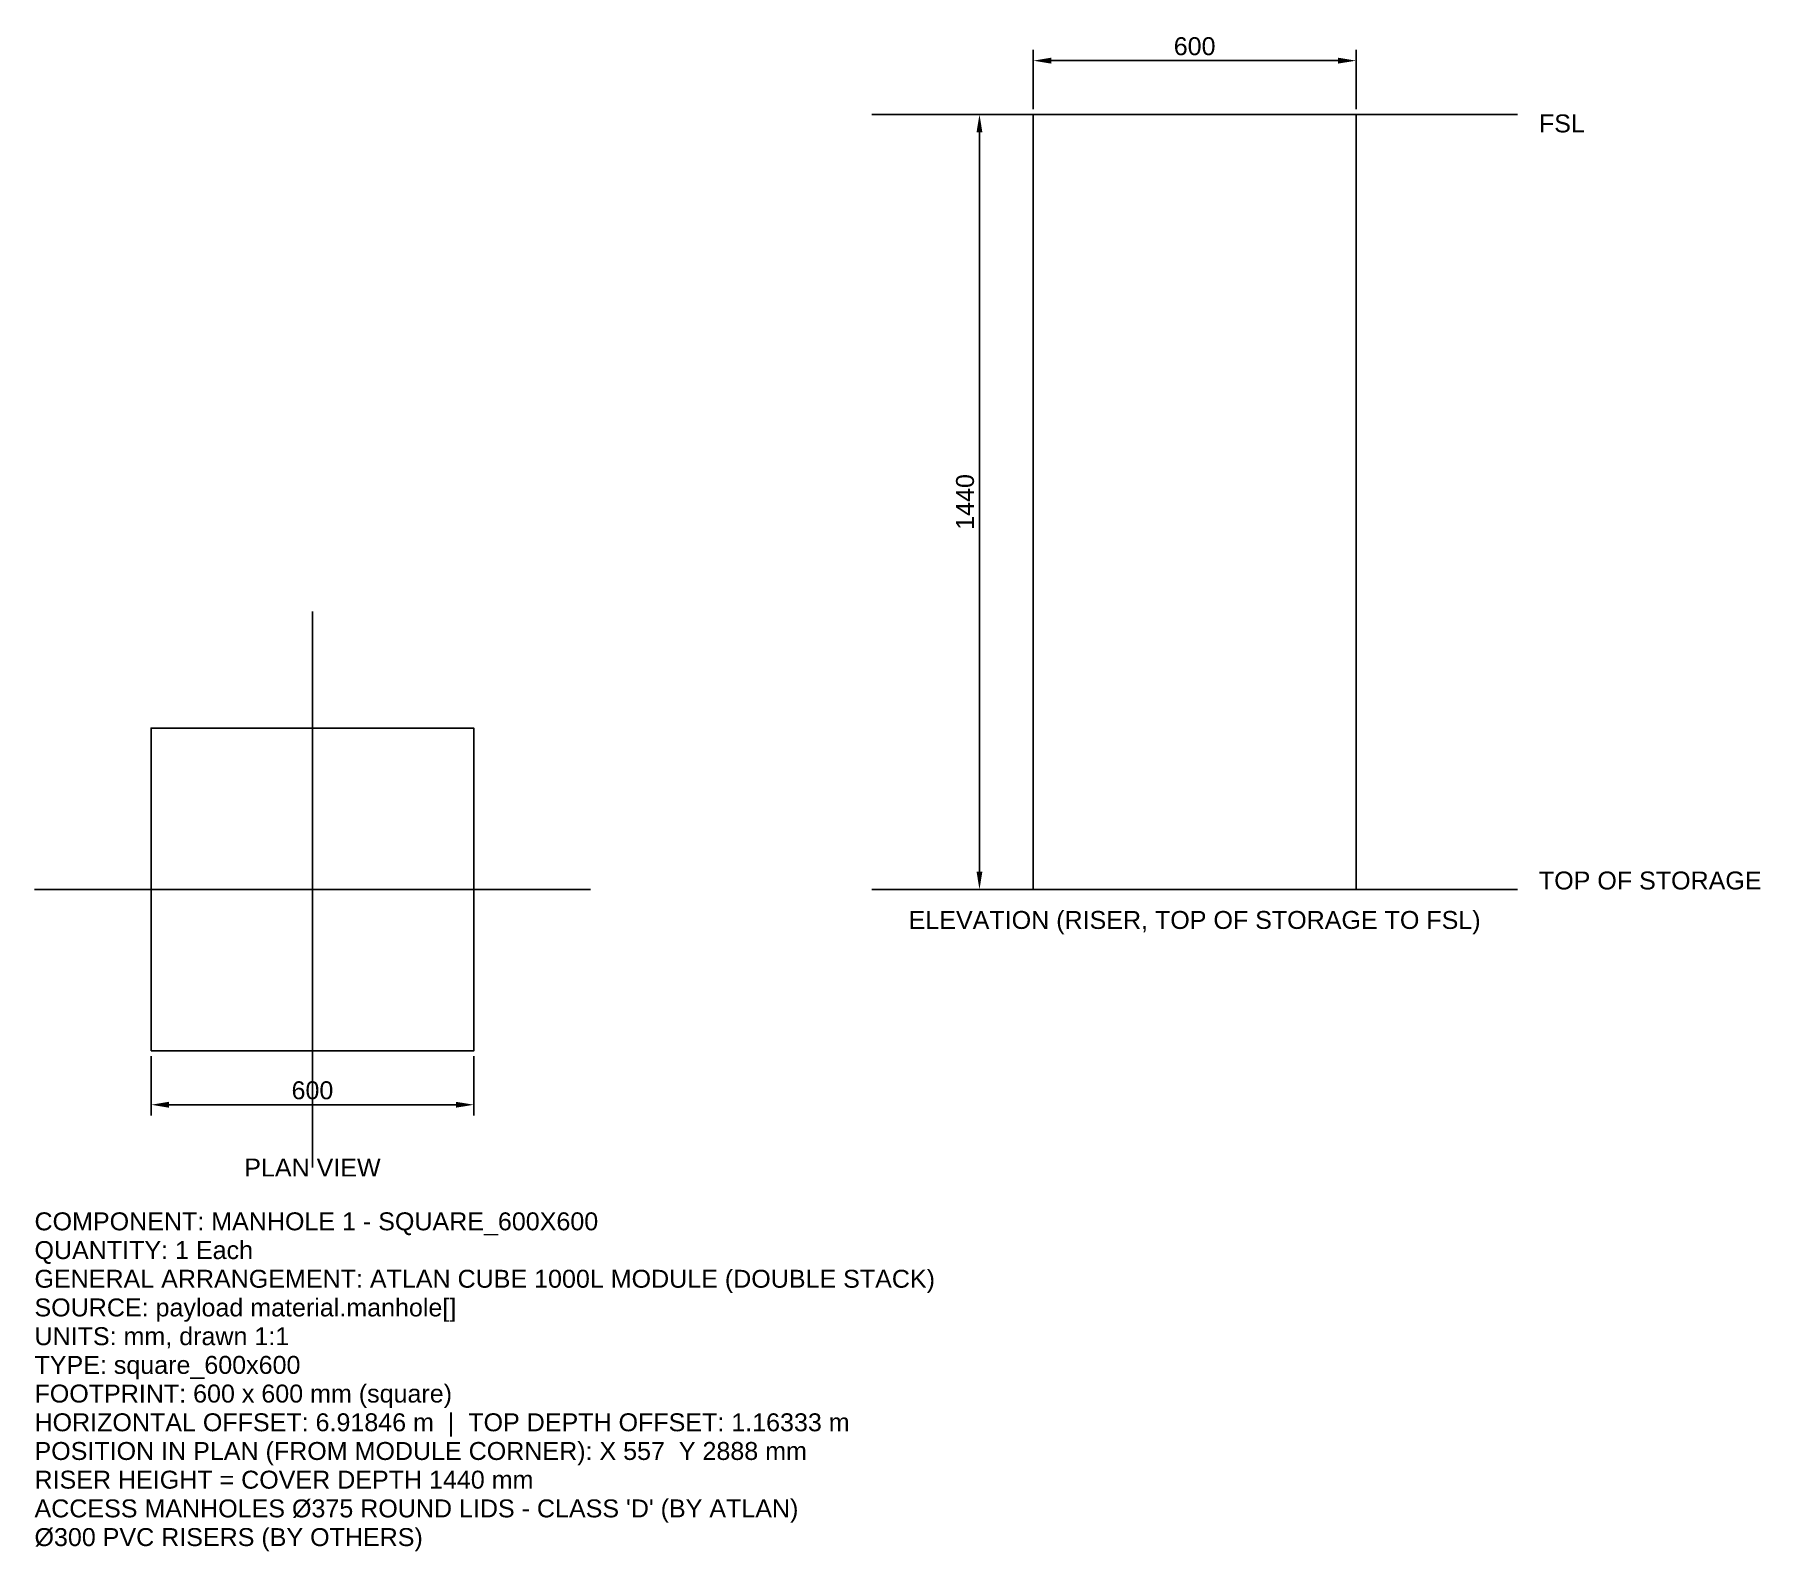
# Model space of a CAD drawing. Header units: millimetres. Extents: x -517 to 2692, y -1230 to 1589.
import ezdxf
from ezdxf.enums import TextEntityAlignment as Align

# ---------------------------------------------------------------- set-up
doc = ezdxf.new("R2010")
doc.units = ezdxf.units.MM
for name, color, linetype in [('ANNOTATIONS', 7, 'Continuous'), ('CENTRELINE', 1, 'Continuous'), ('DIMENSIONS', 7, 'Continuous'), ('SYMBOL', 7, 'Continuous'), ('TITLE', 7, 'Continuous')]:
    doc.layers.add(name, color=color, linetype=linetype)
doc.styles.add('ARIAL', font='arial.ttf')
doc.dimstyles.get("Standard").update_dxf_attribs({"dimtxt": 2.5, "dimasz": 2.5, "dimexe": 1.25, "dimexo": 0.625, "dimtad": 1, "dimcen": 2.5, "dimazin": 3, "dimtfac": 1, "dimtmove": 0, "dimatfit": 3})

msp = doc.modelspace()

# ---------------------------------------------------------------- linework, layer by layer
at = {"layer": 'CENTRELINE'}
for p, q in [((0, -516.7), (0, 516.7)), ((-516.7, 0), (516.7, 0))]:
    msp.add_line(p, q, dxfattribs=at)
at = {"layer": 'SYMBOL'}
for p, q in [((1040, 1440), (2240, 1440)), ((1040, 0), (2240, 0))]:
    msp.add_line(p, q, dxfattribs=at)
for points in [[(1340, 0), (1940, 0), (1940, 1440), (1340, 1440)], [(-300, -300), (300, -300), (300, 300), (-300, 300)]]:
    msp.add_lwpolyline(points, close=True, dxfattribs=at)

# ---------------------------------------------------------------- texts
at = {"layer": 'ANNOTATIONS', "style": 'ARIAL'}
for s, height, p in [('FSL', 33.33, (2280, 1406.7)), ('TOP OF STORAGE', 33.333, (2280, 0))]:
    msp.add_text(s, height=height, dxfattribs=at).set_placement(p)
at = {"layer": 'TITLE', "style": 'ARIAL'}
for s, height, p in [('ELEVATION (RISER, TOP OF STORAGE TO FSL)', 33.333, (1640, -73.3)), ('PLAN VIEW', 33.33, (0, -533.3))]:
    msp.add_text(s, height=height, dxfattribs=at).set_placement(p, align=Align.CENTER)
for s, p in [('COMPONENT: MANHOLE 1 - SQUARE_600X600', (-516.7, -633.3)), ('QUANTITY: 1 Each', (-516.7, -686.7)), ('GENERAL ARRANGEMENT: ATLAN CUBE 1000L MODULE (DOUBLE STACK)', (-516.7, -740)), ('SOURCE: payload material.manhole[]', (-516.7, -793.3)), ('UNITS: mm, drawn 1:1', (-516.7, -846.7)), ('TYPE: square_600x600', (-516.7, -900)), ('FOOTPRINT: 600 x 600 mm (square)', (-516.7, -953.3)), ('HORIZONTAL OFFSET: 6.91846 m  |  TOP DEPTH OFFSET: 1.16333 m', (-516.7, -1006.7)), ('POSITION IN PLAN (FROM MODULE CORNER): X 557  Y 2888 mm', (-516.7, -1060)), ('RISER HEIGHT = COVER DEPTH 1440 mm', (-516.7, -1113.3)), ("ACCESS MANHOLES Ø375 ROUND LIDS - CLASS 'D' (BY ATLAN)", (-516.7, -1166.7)), ('Ø300 PVC RISERS (BY OTHERS)', (-516.7, -1220))]:
    msp.add_text(s, height=33.333, dxfattribs=at).set_placement(p)

# ---------------------------------------------------------------- dimensions: what is measured, and where the dimension line sits
at = {"layer": 'DIMENSIONS'}
for base, p1, p2 in [((1340, 1540), (1340, 1440), (1940, 1440)), ((-300, -400), (-300, -300), (300, -300))]:
    msp.add_linear_dim(base=base, p1=p1, p2=p2, dimstyle='Standard', override={"dimtxt": 33.333333, "dimasz": 33.333333, "dimexe": 20, "dimexo": 10, "dimgap": 10, "dimtad": 1, "dimdec": 0, "dimtxsty": 'ARIAL', "dimclrd": 7, "dimclre": 7, "dimclrt": 7}, dxfattribs=at).render()
msp.add_linear_dim(base=(1240, 0), p1=(1340, 0), p2=(1340, 1440), angle=90, dimstyle='Standard', override={"dimtxt": 33.333333, "dimasz": 33.333333, "dimexe": 20, "dimexo": 10, "dimgap": 10, "dimtad": 1, "dimdec": 0, "dimtxsty": 'ARIAL', "dimclrd": 7, "dimclre": 7, "dimclrt": 7}, dxfattribs=at).render()

doc.saveas('drawing.dxf')
